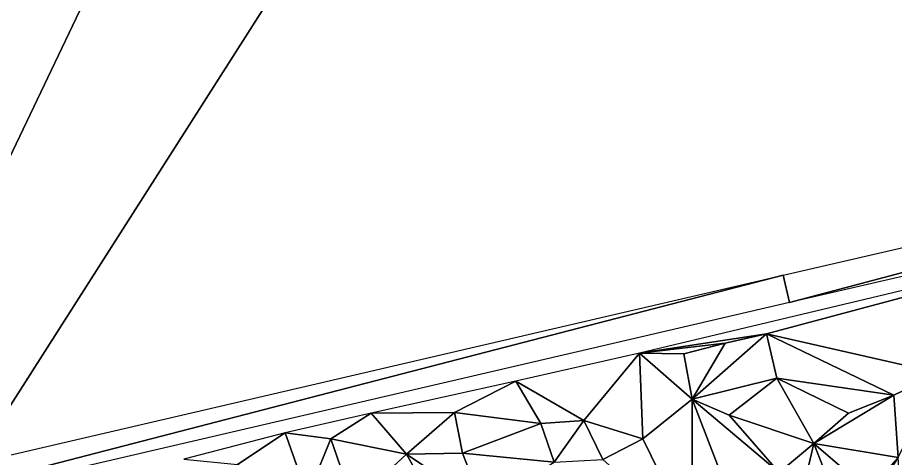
# Model space of a CAD drawing. Header units: metres. Extents: x -113 to 180, y -133 to 86.
# Drawn here: x -62.23 to -55.97, y -81.62 to -78.48 of the extents above; entities that cross this region are included whole.
import ezdxf

# ---------------------------------------------------------------- set-up
doc = ezdxf.new("R2010")
doc.units = ezdxf.units.M
for name, color, linetype, true_color in [('ASFALTO', 7, 'Continuous', 0x4a4b4e), ('BORDILLO', 7, 'Continuous', 0xcfcac0), ('TERRENO', 7, 'Continuous', 0x9a9179)]:
    doc.layers.add(name, color=color, linetype=linetype, true_color=true_color)

msp = doc.modelspace()

# ---------------------------------------------------------------- linework, layer by layer
at = {"layer": 'ASFALTO'}
for points in [[(-74.0979, -10.8561, 81.3415), (-53.1404, -66.9089, 80.2157), (-33.6043, -107.7545, 80.5869)], [(-62.5035, -30.9379, 80.492), (-74.0979, -10.8561, 81.3415), (-33.6043, -107.7545, 80.5869)], [(-65.2146, -13.3902, 80.6679), (-63.7816, -19.3873, 80.5999), (-33.6043, -107.7545, 80.5869)], [(-65.2146, -13.3902, 80.6679), (-33.6043, -107.7545, 80.5869), (-44.7201, -63.4721, 79.7034)], [(-63.7816, -19.3873, 80.5999), (-61.1285, -30.5843, 80.3979), (-33.6043, -107.7545, 80.5869)], [(-61.1577, -30.6328, 80.3996), (-62.4595, -30.9562, 80.4889), (-33.6043, -107.7545, 80.5869)], [(-61.154, -30.6316, 80.3994), (-61.1577, -30.6328, 80.3996), (-33.6043, -107.7545, 80.5869)], [(-61.1503, -30.6301, 80.3991), (-61.154, -30.6316, 80.3994), (-33.6043, -107.7545, 80.5869)], [(-61.1469, -30.6283, 80.3989), (-61.1503, -30.6301, 80.3991), (-33.6043, -107.7545, 80.5869)], [(-61.1436, -30.6261, 80.3987), (-61.1469, -30.6283, 80.3989), (-33.6043, -107.7545, 80.5869)], [(-61.1406, -30.6236, 80.3985), (-61.1436, -30.6261, 80.3987), (-33.6043, -107.7545, 80.5869)], [(-61.1378, -30.6209, 80.3984), (-61.1406, -30.6236, 80.3985), (-33.6043, -107.7545, 80.5869)], [(-61.1353, -30.6178, 80.3982), (-61.1378, -30.6209, 80.3984), (-33.6043, -107.7545, 80.5869)], [(-61.1331, -30.6146, 80.3981), (-61.1353, -30.6178, 80.3982), (-33.6043, -107.7545, 80.5869)], [(-61.1312, -30.6111, 80.398), (-61.1331, -30.6146, 80.3981), (-33.6043, -107.7545, 80.5869)], [(-61.1297, -30.6075, 80.3979), (-61.1312, -30.6111, 80.398), (-33.6043, -107.7545, 80.5869)], [(-61.1286, -30.6037, 80.3979), (-61.1297, -30.6075, 80.3979), (-33.6043, -107.7545, 80.5869)], [(-61.1278, -30.5999, 80.3978), (-61.1286, -30.6037, 80.3979), (-33.6043, -107.7545, 80.5869)], [(-61.1285, -30.5843, 80.3979), (-61.1278, -30.5881, 80.3979), (-33.6043, -107.7545, 80.5869)], [(-61.1278, -30.5881, 80.3979), (-61.1274, -30.5921, 80.3978), (-33.6043, -107.7545, 80.5869)], [(-61.1274, -30.596, 80.3978), (-61.1278, -30.5999, 80.3978), (-33.6043, -107.7545, 80.5869)], [(-61.1274, -30.5921, 80.3978), (-61.1274, -30.596, 80.3978), (-33.6043, -107.7545, 80.5869)], [(-62.5013, -30.9412, 80.4919), (-62.5035, -30.9379, 80.492), (-33.6043, -107.7545, 80.5869)], [(-62.4988, -30.9442, 80.4917), (-62.5013, -30.9412, 80.4919), (-33.6043, -107.7545, 80.5869)], [(-62.4961, -30.947, 80.4915), (-62.4988, -30.9442, 80.4917), (-33.6043, -107.7545, 80.5869)], [(-62.493, -30.9495, 80.4913), (-62.4961, -30.947, 80.4915), (-33.6043, -107.7545, 80.5869)], [(-62.4898, -30.9517, 80.491), (-62.493, -30.9495, 80.4913), (-33.6043, -107.7545, 80.5869)], [(-62.4863, -30.9535, 80.4908), (-62.4898, -30.9517, 80.491), (-33.6043, -107.7545, 80.5869)], [(-62.4827, -30.955, 80.4905), (-62.4863, -30.9535, 80.4908), (-33.6043, -107.7545, 80.5869)], [(-62.4789, -30.9562, 80.4902), (-62.4827, -30.955, 80.4905), (-33.6043, -107.7545, 80.5869)], [(-62.4751, -30.9569, 80.49), (-62.4789, -30.9562, 80.4902), (-33.6043, -107.7545, 80.5869)], [(-62.4712, -30.9573, 80.4897), (-62.4751, -30.9569, 80.49), (-33.6043, -107.7545, 80.5869)], [(-62.4673, -30.9573, 80.4894), (-62.4712, -30.9573, 80.4897), (-33.6043, -107.7545, 80.5869)], [(-62.4634, -30.957, 80.4891), (-62.4673, -30.9573, 80.4894), (-33.6043, -107.7545, 80.5869)], [(-62.4595, -30.9562, 80.4889), (-62.4634, -30.957, 80.4891), (-33.6043, -107.7545, 80.5869)], [(-53.1399, -66.9108, 80.2157), (-59.0728, -72.7359, 80.8182), (-65.6717, -86.5418, 81.7675)], [(-53.1399, -66.9108, 80.2157), (-65.6717, -86.5418, 81.7675), (-55.1858, -88.2589, 81.8466)], [(-59.0728, -72.7359, 80.8182), (-68.7514, -74.9911, 81.6296), (-65.6717, -86.5418, 81.7675)]]:
    msp.add_3dface(points, dxfattribs=at)
at = {"layer": 'BORDILLO'}
for points in [[(-56.7267, -80.5065, 80.7705), (-56.7716, -80.3116, 80.7728), (-50.7134, -78.9145, 80.2351)], [(-56.7267, -80.5065, 80.7705), (-50.7134, -78.9145, 80.2351), (-50.6684, -79.1094, 80.2322)], [(-64.5906, -82.3344, 81.5348), (-64.6359, -82.1396, 81.5366), (-56.7718, -80.3117, 80.7728)], [(-64.5906, -82.3344, 81.5348), (-56.7718, -80.3117, 80.7728), (-56.7265, -80.5065, 80.7705)]]:
    msp.add_3dface(points, dxfattribs=at)
at = {"layer": 'TERRENO'}
for points in [[(-57.7974, -80.8674, 80.7305), (-56.891, -80.7301, 80.691), (-54.2226, -80.0173, 80.4)], [(-56.891, -80.7301, 80.691), (-55.6558, -81.0106, 80.8), (-54.2226, -80.0173, 80.4)], [(-57.7974, -80.8674, 80.7305), (-57.1851, -80.7959, 80.6883), (-56.891, -80.7301, 80.691)], [(-57.1851, -80.7959, 80.6883), (-57.4218, -81.195, 80.7152), (-56.891, -80.7301, 80.691)], [(-57.4218, -81.195, 80.7152), (-56.8173, -81.0467, 80.7154), (-56.891, -80.7301, 80.691)], [(-55.6558, -81.0106, 80.8), (-56.891, -80.7301, 80.691), (-55.9822, -81.168, 80.9556)], [(-56.891, -80.7301, 80.691), (-56.8173, -81.0467, 80.7154), (-55.9822, -81.168, 80.9556)], [(-57.4805, -80.874, 80.6966), (-57.1851, -80.7959, 80.6883), (-57.7974, -80.8674, 80.7305)], [(-57.4218, -81.195, 80.7152), (-57.1851, -80.7959, 80.6883), (-57.4805, -80.874, 80.6966)], [(-58.6791, -81.0674, 80.8253), (-58.1942, -81.3478, 80.7778), (-57.7974, -80.8674, 80.7305)], [(-58.1942, -81.3478, 80.7778), (-57.7738, -81.4792, 80.7647), (-57.7974, -80.8674, 80.7305)], [(-57.7738, -81.4792, 80.7647), (-57.4218, -81.195, 80.7152), (-57.7974, -80.8674, 80.7305)], [(-57.4218, -81.195, 80.7152), (-57.4805, -80.874, 80.6966), (-57.7974, -80.8674, 80.7305)], [(-56.8173, -81.0467, 80.7154), (-57.4218, -81.195, 80.7152), (-57.1574, -81.3102, 80.8)], [(-56.5537, -81.5123, 81.0269), (-56.8173, -81.0467, 80.7154), (-57.1574, -81.3102, 80.8)], [(-56.8173, -81.0467, 80.7154), (-56.5537, -81.5123, 81.0269), (-56.3058, -81.2967, 80.9948)], [(-56.8173, -81.0467, 80.7154), (-56.3058, -81.2967, 80.9948), (-55.9822, -81.168, 80.9556)], [(-55.9514, -81.6124, 81.0059), (-55.6558, -81.0106, 80.8), (-55.9822, -81.168, 80.9556)], [(-59.1169, -81.2907, 80.8452), (-58.6791, -81.0674, 80.8253), (-59.7108, -81.2965, 80.9716)], [(-58.5016, -81.3686, 80.7849), (-58.6791, -81.0674, 80.8253), (-59.1169, -81.2907, 80.8452)], [(-58.5016, -81.3686, 80.7849), (-58.1942, -81.3478, 80.7778), (-58.6791, -81.0674, 80.8253)], [(-56.5537, -81.5123, 81.0269), (-55.9514, -81.6124, 81.0059), (-55.9822, -81.168, 80.9556)], [(-56.3058, -81.2967, 80.9948), (-56.5537, -81.5123, 81.0269), (-55.9822, -81.168, 80.9556)], [(-57.422, -82.1966, 81), (-57.4218, -81.195, 80.7152), (-57.7738, -81.4792, 80.7647)], [(-57.4218, -81.195, 80.7152), (-57.422, -82.1966, 81), (-57.0313, -82.2049, 81.0355)], [(-57.4218, -81.195, 80.7152), (-56.7991, -81.7179, 81.0585), (-57.1574, -81.3102, 80.8)], [(-56.7991, -81.7179, 81.0585), (-57.4218, -81.195, 80.7152), (-57.0313, -82.2049, 81.0355)], [(-60.3248, -81.4369, 81), (-60.0005, -81.4787, 80.9541), (-59.7108, -81.2965, 80.9716)], [(-60.0005, -81.4787, 80.9541), (-59.4593, -81.5872, 80.9104), (-59.7108, -81.2965, 80.9716)], [(-59.4593, -81.5872, 80.9104), (-59.1169, -81.2907, 80.8452), (-59.7108, -81.2965, 80.9716)], [(-59.1169, -81.2907, 80.8452), (-59.4593, -81.5872, 80.9104), (-59.0604, -81.5805, 80.899)], [(-58.5016, -81.3686, 80.7849), (-59.1169, -81.2907, 80.8452), (-59.0604, -81.5805, 80.899)], [(-56.7991, -81.7179, 81.0585), (-56.5537, -81.5123, 81.0269), (-57.1574, -81.3102, 80.8)], [(-58.4067, -81.6459, 80.8982), (-58.5016, -81.3686, 80.7849), (-59.0604, -81.5805, 80.899)], [(-58.4067, -81.6459, 80.8982), (-58.1942, -81.3478, 80.7778), (-58.5016, -81.3686, 80.7849)], [(-58.1942, -81.3478, 80.7778), (-58.4067, -81.6459, 80.8982), (-58.0587, -81.6258, 80.8315)], [(-57.7738, -81.4792, 80.7647), (-58.1942, -81.3478, 80.7778), (-58.0587, -81.6258, 80.8315)], [(-60.3248, -81.4369, 81), (-61.0495, -81.6247, 81.064), (-60.6643, -81.6621, 80.9976)], [(-60.1669, -81.8846, 81.0084), (-60.3248, -81.4369, 81), (-60.6643, -81.6621, 80.9976)], [(-60.1669, -81.8846, 81.0084), (-60.0005, -81.4787, 80.9541), (-60.3248, -81.4369, 81)], [(-60.0005, -81.4787, 80.9541), (-60.1669, -81.8846, 81.0084), (-59.8412, -81.9408, 81.0267)], [(-60.0005, -81.4787, 80.9541), (-59.8412, -81.9408, 81.0267), (-59.4593, -81.5872, 80.9104)], [(-57.422, -82.1966, 81), (-57.7738, -81.4792, 80.7647), (-58.0587, -81.6258, 80.8315)], [(-56.6574, -81.9577, 81), (-56.5537, -81.5123, 81.0269), (-56.7991, -81.7179, 81.0585)], [(-56.5537, -81.5123, 81.0269), (-56.6574, -81.9577, 81), (-56.3013, -82.1508, 81.2)], [(-56.165, -81.8455, 81.0511), (-56.5537, -81.5123, 81.0269), (-56.3013, -82.1508, 81.2)], [(-55.9514, -81.6124, 81.0059), (-56.5537, -81.5123, 81.0269), (-56.165, -81.8455, 81.0511)], [(-59.8412, -81.9408, 81.0267), (-59.2856, -81.8966, 80.997), (-59.4593, -81.5872, 80.9104)], [(-59.4593, -81.5872, 80.9104), (-58.9126, -81.9562, 81), (-59.0604, -81.5805, 80.899)], [(-59.2856, -81.8966, 80.997), (-58.9126, -81.9562, 81), (-59.4593, -81.5872, 80.9104)], [(-58.9126, -81.9562, 81), (-58.4067, -81.6459, 80.8982), (-59.0604, -81.5805, 80.899)], [(-55.9514, -81.6124, 81.0059), (-56.165, -81.8455, 81.0511), (-56.3013, -82.1508, 81.2)], [(-55.9029, -82.3519, 81.3935), (-55.9514, -81.6124, 81.0059), (-56.3013, -82.1508, 81.2)]]:
    msp.add_3dface(points, dxfattribs=at)

doc.saveas('drawing.dxf')
